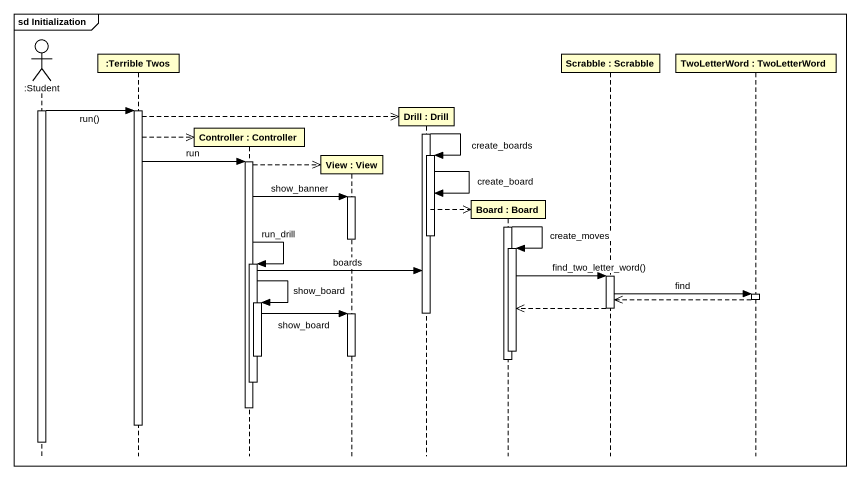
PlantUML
@startuml
mainframe sd Initialization
hide footbox
actor ":Student" as Student
participant ":Terrible Twos" as Terrible_Twos
participant "Controller : Controller" as Controller
participant "View : View" as View
participant "Drill : Drill" as Drill
participant "Board : Board" as Board
participant "Scrabble : Scrabble" as Scrabble
participant "TwoLetterWord : TwoLetterWord" as TwoLetterWord

activate Student
Student -> Terrible_Twos : run()
activate Terrible_Twos
Terrible_Twos -->> Drill **
activate Drill
Terrible_Twos -->> Controller **
Drill -> Drill : create_boards
activate Drill
Terrible_Twos -> Controller : run
activate Controller
Controller -->> View **
Drill -> Drill : create_board
Controller -> View : show_banner
activate View
Drill -->> Board **
activate Board
deactivate Drill
deactivate View
Board -> Board : create_moves
activate Board
Controller -> Controller : run_drill
activate Controller
Controller -> Drill : boards
Board -> Scrabble : find_two_letter_word()
activate Scrabble
Scrabble -> TwoLetterWord : find
activate TwoLetterWord
TwoLetterWord -->> Scrabble
deactivate TwoLetterWord
Controller -> Controller : show_board
activate Controller
Scrabble -->> Board
deactivate Scrabble
Controller -> View : show_board
deactivate Drill
activate View
deactivate Board
deactivate Controller
deactivate View
deactivate Board
deactivate Controller
deactivate Controller
deactivate Terrible_Twos
deactivate Student
@enduml
